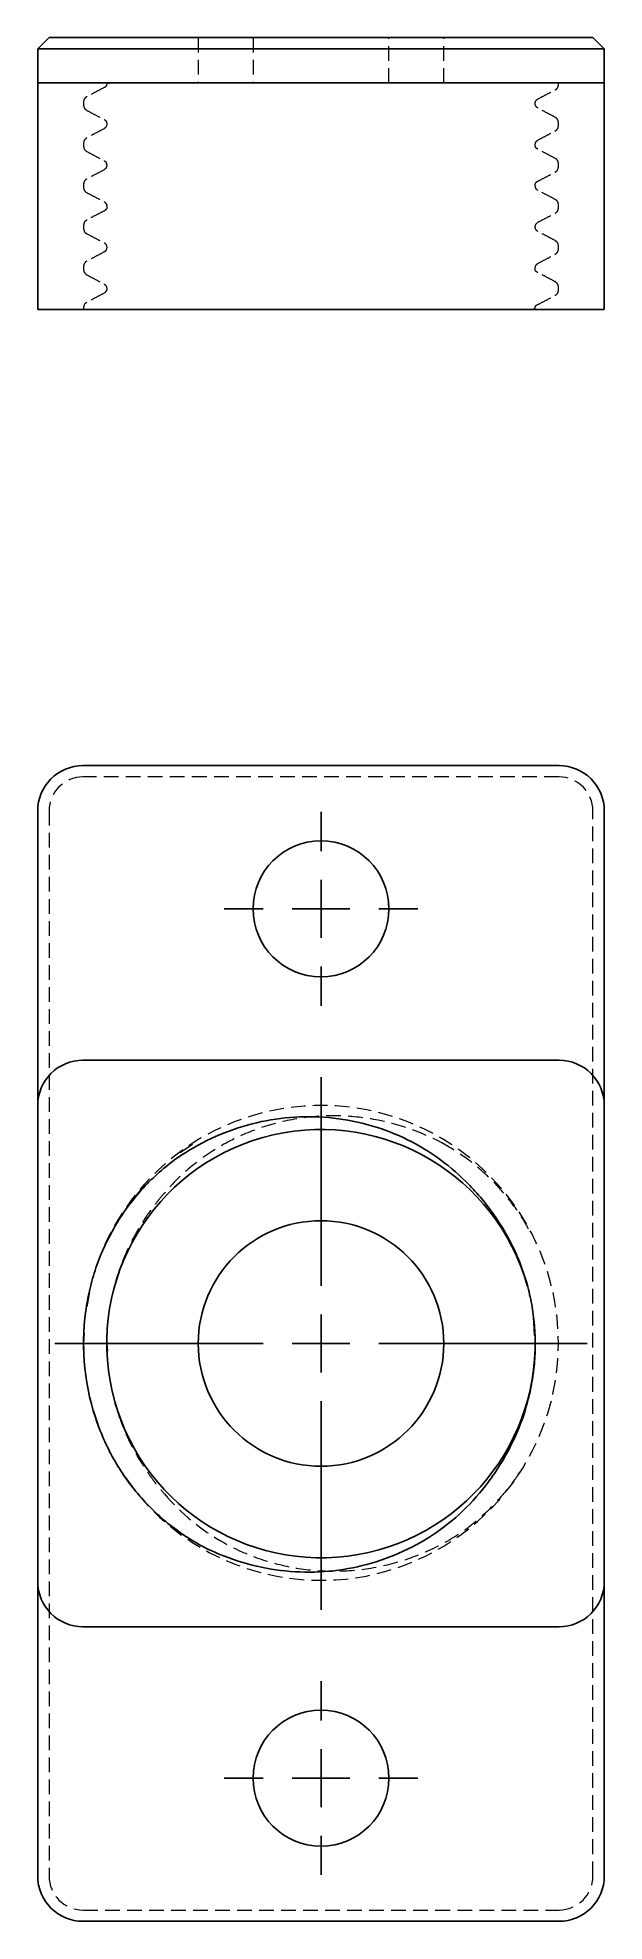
# Model space of a CAD drawing. Header units: millimetres. Extents: x 58 to 235, y 7 to 170.
# Drawn here: x 58.5 to 107.5, y 7 to 170 of the extents above.
import ezdxf

# ---------------------------------------------------------------- set-up
doc = ezdxf.new("R2010")
doc.units = ezdxf.units.MM
doc.linetypes.add('HIDDEN', pattern=[1.905, 1.27, -0.635])
doc.layers.add('10', color=7, linetype='Continuous')

# ---------------------------------------------------------------- blocks, each defined once
blk = doc.blocks.new('SW_CENTERMARKSYMBOL_0')
at = {"layer": '10', "color": 0}
for p, q in [((0, 5), (0, 8.38)), ((0, 0), (0, 2.5)), ((-5, 0), (-8.38, 0)), ((0, 0), (-2.5, 0)), ((0, 0), (0, -2.5)), ((0, 0), (2.5, 0)), ((5, 0), (8.38, 0)), ((0, -5), (0, -8.38))]:
    blk.add_line(p, q, dxfattribs=at)
blk = doc.blocks.new('SW_CENTERMARKSYMBOL_1')
at = {"layer": '10', "color": 0}
for p, q in [((0, 5), (0, 23.04)), ((0, 0), (0, 2.5)), ((-5, 0), (-23.04, 0)), ((0, 0), (-2.5, 0)), ((0, 0), (0, -2.5)), ((0, 0), (2.5, 0)), ((5, 0), (23.04, 0)), ((0, -5), (0, -23.04))]:
    blk.add_line(p, q, dxfattribs=at)
blk = doc.blocks.new('SW_CENTERMARKSYMBOL_2')
at = {"layer": '10', "color": 0}
for p, q in [((0, 5), (0, 8.38)), ((0, 0), (0, 2.5)), ((-5, 0), (-8.38, 0)), ((0, 0), (-2.5, 0)), ((0, 0), (0, -2.5)), ((0, 0), (2.5, 0)), ((5, 0), (8.38, 0)), ((0, -5), (0, -8.38))]:
    blk.add_line(p, q, dxfattribs=at)

msp = doc.modelspace()

# ---------------------------------------------------------------- linework, layer by layer
at = {"color": 7, "linetype": 'Continuous', "lineweight": 25}
for p, q in [((58.49, 169.01), (59.47, 169.99)), ((62.41, 169.99), (59.47, 169.99)), ((103.59, 169.99), (62.41, 169.99)), ((106.53, 169.99), (103.59, 169.99)), ((107.51, 169.01), (106.53, 169.99)), ((58.49, 166.07), (58.49, 169.01)), ((58.49, 169.01), (62.41, 169.01)), ((62.41, 169.01), (103.59, 169.01)), ((103.59, 169.01), (107.51, 169.01)), ((107.51, 166.07), (107.51, 169.01)), ((62.41, 166.07), (58.49, 166.07)), ((58.49, 166.07), (58.49, 146.46)), ((103.59, 166.07), (62.41, 166.07)), ((107.51, 166.07), (103.59, 166.07)), ((107.51, 166.07), (107.51, 146.46)), ((62.41, 146.46), (58.49, 146.46)), ((103.59, 146.46), (62.41, 146.46)), ((107.51, 146.46), (103.59, 146.46)), ((103.59, 107), (62.41, 107)), ((58.49, 103.08), (58.49, 77.59)), ((107.51, 103.08), (107.51, 77.59)), ((103.59, 81.51), (62.41, 81.51)), ((58.49, 77.59), (58.49, 36.41)), ((107.51, 36.41), (107.51, 77.59)), ((101.48, 57.68), (101.38, 59.3)), ((64.47, 57), (64.52, 56.33)), ((58.49, 36.41), (58.49, 10.92)), ((107.51, 36.41), (107.51, 10.92)), ((62.41, 32.49), (103.59, 32.49)), ((62.41, 7), (103.59, 7))]:
    msp.add_line(p, q, dxfattribs=at)
at = {"color": 7, "linetype": 'HIDDEN', "lineweight": 18}
for p, q in [((72.38, 169.99), (72.38, 166.07)), ((77.12, 169.99), (77.12, 166.07)), ((88.88, 166.07), (88.88, 169.99)), ((93.62, 166.07), (93.62, 169.99)), ((62.75, 164.89), (62.75, 164.89)), ((64.65, 166.07), (64.65, 165.99)), ((103.24, 165.47), (103.24, 165.47)), ((103.54, 165.93), (103.54, 166.07)), ((62.46, 164.43), (62.46, 164.15)), ((62.77, 163.69), (62.77, 163.69)), ((103.24, 163.11), (103.25, 163.11)), ((103.24, 161.91), (103.23, 161.91)), ((103.54, 162.37), (103.54, 162.65)), ((62.46, 160.87), (62.46, 160.59)), ((62.77, 161.33), (62.76, 161.33)), ((62.76, 160.13), (62.77, 160.13)), ((103.23, 159.56), (103.24, 159.55)), ((103.25, 158.35), (103.24, 158.35)), ((103.54, 158.82), (103.54, 159.09)), ((62.46, 157.31), (62.46, 157.04)), ((62.75, 156.58), (62.75, 156.57)), ((62.77, 157.78), (62.77, 157.77)), ((64.28, 155.02), (64.23, 154.99)), ((103.24, 156), (103.24, 155.99)), ((103.54, 155.26), (103.54, 155.53)), ((62.46, 153.75), (62.46, 153.48)), ((62.75, 154.22), (62.75, 154.22)), ((103.24, 154.8), (103.24, 154.79)), ((62.76, 153.02), (62.77, 153.02)), ((103.24, 152.44), (103.25, 152.44)), ((103.54, 151.7), (103.54, 151.98)), ((62.46, 150.2), (62.46, 149.92)), ((62.77, 150.66), (62.76, 150.66)), ((103.24, 151.24), (103.23, 151.24)), ((62.76, 149.46), (62.77, 149.46)), ((103.23, 148.88), (103.24, 148.88)), ((103.54, 148.14), (103.54, 148.42)), ((62.77, 147.1), (62.76, 147.1)), ((101.69, 146.87), (101.74, 146.89)), ((103.25, 147.68), (103.24, 147.68)), ((62.46, 146.64), (62.46, 146.46)), ((101.45, 146.46), (101.44, 146.56)), ((103.59, 106.02), (62.41, 106.02)), ((59.47, 103.08), (59.47, 10.92)), ((106.53, 10.92), (106.53, 103.08)), ((71.87, 74.22), (70.64, 73.39)), ((67.81, 70.77), (66.86, 69.69)), ((102.94, 61.95), (102.92, 62.01)), ((62.98, 61.43), (62.68, 59.94)), ((62.51, 57.89), (62.46, 57)), ((64.48, 57.38), (64.47, 57)), ((62.46, 57), (62.49, 56.48)), ((62.46, 57), (62.49, 56.47)), ((64.47, 57), (64.47, 56.77)), ((63.33, 51.18), (63.9, 49.45)), ((102.86, 51.78), (102.94, 52.05)), ((62.41, 7.98), (103.59, 7.98))]:
    msp.add_line(p, q, dxfattribs=at)
at = {"color": 7, "linetype": 'Continuous', "lineweight": 25}
for centre, radius in [((83, 94.61), 5.88), ((83, 57), 10.62), ((83, 19.39), 5.88)]:
    msp.add_circle(centre, radius, dxfattribs=at)
for centre, radius, start, end in [((62.41, 103.08), 3.92, 90, 180), ((103.59, 103.08), 3.92, 0, 90), ((62.41, 77.59), 3.92, 90, 180), ((103.59, 77.59), 3.92, 0, 90), ((83, 56.99), 18.53, 15.7529, 4.2946), ((83, 57), 20.54, 170.3087, 198.1953), ((62.41, 36.41), 3.92, 180, 270), ((103.59, 36.41), 3.92, 270, 0), ((62.41, 10.92), 3.92, 180, 270), ((103.59, 10.92), 3.92, 270, 0)]:
    msp.add_arc(centre, radius, start, end, dxfattribs=at)
at = {"color": 7, "linetype": 'HIDDEN', "lineweight": 18}
for centre, radius, start, end in [((62.41, 103.08), 2.94, 90, 180), ((103.59, 103.08), 2.94, 0, 90), ((83, 57.05), 20.54, 214.5767, 170.4364), ((62.41, 10.92), 2.94, 180, 270), ((103.59, 10.92), 2.94, 270, 0)]:
    msp.add_arc(centre, radius, start, end, dxfattribs=at)
for points, knots in [([(62.75, 164.89), (62.66, 164.83), (62.5, 164.71), (62.47, 164.52), (62.45, 164.42)], [0, 0, 0, 0, 0.49804, 1, 1, 1, 1]), ([(64.24, 165.67), (63.99, 165.54), (63.49, 165.28), (62.99, 165.02), (62.75, 164.89)], [0, 0, 0, 0, 0.499978, 1, 1, 1, 1]), ([(64.47, 166.07), (64.47, 166), (64.47, 165.9), (64.38, 165.77), (64.33, 165.71), (64.29, 165.69), (64.27, 165.68)], [0, 0, 0, 0, 0.665402, 0.872233, 0.945446, 1, 1, 1, 1]), ([(101.53, 164.29), (101.53, 164.37), (101.54, 164.51), (101.7, 164.64), (101.77, 164.69)], [0, 0, 0, 0, 0.583483, 1, 1, 1, 1]), ([(101.76, 164.69), (102.01, 164.82), (102.51, 165.08), (103.01, 165.34), (103.25, 165.47)], [0, 0, 0, 0, 0.499978, 1, 1, 1, 1]), ([(103.25, 165.47), (103.33, 165.51), (103.47, 165.59), (103.52, 165.82), (103.55, 165.93)], [0, 0, 0, 0, 0.517686, 1, 1, 1, 1]), ([(62.46, 164.15), (62.47, 164.06), (62.5, 163.87), (62.67, 163.75), (62.75, 163.69)], [0, 0, 0, 0, 0.502043, 1, 1, 1, 1]), ([(62.75, 163.69), (62.99, 163.56), (63.49, 163.3), (63.99, 163.04), (64.24, 162.91)], [0, 0, 0, 0, 0.500024, 1, 1, 1, 1]), ([(101.77, 163.89), (101.7, 163.94), (101.57, 164.03), (101.54, 164.21), (101.53, 164.29)], [0, 0, 0, 0, 0.502297, 1, 1, 1, 1]), ([(103.25, 163.11), (103, 163.24), (102.51, 163.5), (102.01, 163.76), (101.76, 163.89)], [0, 0, 0, 0, 0.500023, 1, 1, 1, 1]), ([(103.54, 162.65), (103.53, 162.74), (103.5, 162.93), (103.33, 163.05), (103.25, 163.11)], [0, 0, 0, 0, 0.502085, 1, 1, 1, 1]), ([(64.24, 162.11), (63.99, 161.98), (63.49, 161.72), (63, 161.46), (62.75, 161.33)], [0, 0, 0, 0, 0.4999757, 1, 1, 1, 1]), ([(64.47, 162.51), (64.46, 162.43), (64.43, 162.25), (64.3, 162.16), (64.23, 162.11)], [0, 0, 0, 0, 0.497636, 1, 1, 1, 1]), ([(64.25, 162.9), (64.26, 162.9), (64.28, 162.88), (64.35, 162.85), (64.4, 162.77), (64.41, 162.75), (64.42, 162.74), (64.43, 162.72), (64.44, 162.7), (64.44, 162.68), (64.46, 162.64), (64.47, 162.57), (64.47, 162.53), (64.47, 162.51)], [0, 0, 0, 0, 0.408137, 0.680843, 0.715851, 0.729194, 0.740381, 0.750292, 0.760156, 0.77121, 0.78436, 0.865573, 1, 1, 1, 1]), ([(101.76, 161.13), (102.01, 161.26), (102.51, 161.52), (103, 161.78), (103.25, 161.91)], [0, 0, 0, 0, 0.499976, 1, 1, 1, 1]), ([(103.25, 161.91), (103.34, 161.97), (103.5, 162.09), (103.53, 162.28), (103.54, 162.37)], [0, 0, 0, 0, 0.497937, 1, 1, 1, 1]), ([(62.75, 161.33), (62.67, 161.27), (62.5, 161.15), (62.47, 160.96), (62.46, 160.87)], [0, 0, 0, 0, 0.498, 1, 1, 1, 1]), ([(62.46, 160.59), (62.47, 160.51), (62.51, 160.29), (62.66, 160.19), (62.75, 160.13)], [0, 0, 0, 0, 0.37895, 1, 1, 1, 1]), ([(62.75, 160.13), (63, 160), (63.49, 159.74), (63.99, 159.48), (64.24, 159.35)], [0, 0, 0, 0, 0.5000225, 1, 1, 1, 1]), ([(101.53, 160.73), (101.54, 160.82), (101.57, 160.99), (101.7, 161.08), (101.76, 161.13)], [0, 0, 0, 0, 0.497701, 1, 1, 1, 1]), ([(101.77, 160.33), (101.75, 160.34), (101.73, 160.35), (101.69, 160.38), (101.66, 160.4), (101.64, 160.41), (101.63, 160.42), (101.62, 160.43), (101.61, 160.45), (101.59, 160.47), (101.55, 160.54), (101.53, 160.63), (101.53, 160.7), (101.53, 160.73)], [0, 0, 0, 0, 0.103269, 0.138151, 0.163571, 0.173871, 0.18354, 0.193555, 0.204799, 0.233207, 0.271643, 0.539532, 1, 1, 1, 1]), ([(103.25, 159.55), (103, 159.68), (102.51, 159.94), (102.01, 160.2), (101.76, 160.33)], [0, 0, 0, 0, 0.5000229, 1, 1, 1, 1]), ([(64.24, 158.55), (63.99, 158.42), (63.49, 158.16), (63, 157.91), (62.75, 157.78)], [0, 0, 0, 0, 0.499977, 1, 1, 1, 1]), ([(64.23, 159.36), (64.3, 159.31), (64.42, 159.24), (64.45, 159.03), (64.47, 158.95)], [0, 0, 0, 0, 0.593776, 1, 1, 1, 1]), ([(64.47, 158.96), (64.46, 158.87), (64.43, 158.7), (64.3, 158.6), (64.23, 158.55)], [0, 0, 0, 0, 0.497674, 1, 1, 1, 1]), ([(101.76, 157.57), (102.01, 157.7), (102.51, 157.96), (103, 158.22), (103.25, 158.35)], [0, 0, 0, 0, 0.499978, 1, 1, 1, 1]), ([(103.55, 159.09), (103.53, 159.19), (103.48, 159.41), (103.34, 159.5), (103.25, 159.55)], [0, 0, 0, 0, 0.431296, 1, 1, 1, 1]), ([(103.25, 158.35), (103.32, 158.39), (103.47, 158.48), (103.52, 158.71), (103.54, 158.81)], [0, 0, 0, 0, 0.518541, 1, 1, 1, 1]), ([(62.45, 157.04), (62.47, 156.94), (62.5, 156.75), (62.66, 156.63), (62.75, 156.57)], [0, 0, 0, 0, 0.50198, 1, 1, 1, 1]), ([(62.75, 157.78), (62.67, 157.72), (62.5, 157.6), (62.47, 157.4), (62.46, 157.31)], [0, 0, 0, 0, 0.497933, 1, 1, 1, 1]), ([(62.75, 156.57), (63.01, 156.43), (63.51, 156.18), (64.01, 155.92), (64.24, 155.8)], [0, 0, 0, 0, 0.532754, 1, 1, 1, 1]), ([(101.53, 157.17), (101.53, 157.21), (101.52, 157.25), (101.56, 157.37), (101.56, 157.39), (101.57, 157.4), (101.57, 157.41), (101.58, 157.42), (101.58, 157.43), (101.6, 157.45), (101.66, 157.53), (101.72, 157.55), (101.74, 157.56), (101.76, 157.57)], [0, 0, 0, 0, 0.247395, 0.274931, 0.28476, 0.28906, 0.293173, 0.297312, 0.301683, 0.311763, 0.340054, 0.592431, 1, 1, 1, 1]), ([(101.76, 156.77), (101.7, 156.81), (101.59, 156.88), (101.55, 157.09), (101.53, 157.18)], [0, 0, 0, 0, 0.567752, 1, 1, 1, 1]), ([(103.25, 156), (103, 156.13), (102.51, 156.39), (102.01, 156.64), (101.76, 156.77)], [0, 0, 0, 0, 0.500024, 1, 1, 1, 1]), ([(64.24, 154.99), (63.99, 154.87), (63.49, 154.61), (62.99, 154.35), (62.75, 154.22)], [0, 0, 0, 0, 0.499977, 1, 1, 1, 1]), ([(64.24, 155.8), (64.3, 155.75), (64.43, 155.65), (64.46, 155.48), (64.47, 155.39)], [0, 0, 0, 0, 0.502323, 1, 1, 1, 1]), ([(64.47, 155.4), (64.47, 155.36), (64.47, 155.3), (64.47, 155.22), (64.42, 155.14), (64.41, 155.12), (64.4, 155.11), (64.39, 155.11), (64.39, 155.1), (64.38, 155.09), (64.36, 155.08), (64.33, 155.05), (64.3, 155.03), (64.28, 155.02), (64.28, 155.02)], [0, 0, 0, 0, 0.503554, 0.774214, 0.807459, 0.819718, 0.829764, 0.834298, 0.838727, 0.847999, 0.858978, 0.872516, 0.958681, 1, 1, 1, 1]), ([(103.54, 155.53), (103.53, 155.63), (103.5, 155.82), (103.34, 155.94), (103.25, 156)], [0, 0, 0, 0, 0.501963, 1, 1, 1, 1]), ([(103.25, 154.79), (103.33, 154.85), (103.5, 154.97), (103.53, 155.16), (103.54, 155.26)], [0, 0, 0, 0, 0.4979726, 1, 1, 1, 1]), ([(62.75, 154.22), (62.67, 154.17), (62.53, 154.09), (62.48, 153.86), (62.46, 153.75)], [0, 0, 0, 0, 0.51667, 1, 1, 1, 1]), ([(62.46, 153.48), (62.48, 153.37), (62.53, 153.14), (62.67, 153.06), (62.75, 153.02)], [0, 0, 0, 0, 0.472194, 1, 1, 1, 1]), ([(101.53, 153.61), (101.54, 153.7), (101.57, 153.87), (101.7, 153.97), (101.77, 154.02)], [0, 0, 0, 0, 0.4976452, 1, 1, 1, 1]), ([(101.77, 153.21), (101.7, 153.26), (101.57, 153.36), (101.54, 153.53), (101.53, 153.62)], [0, 0, 0, 0, 0.502362, 1, 1, 1, 1]), ([(101.76, 154.02), (102.01, 154.15), (102.51, 154.41), (103, 154.66), (103.25, 154.79)], [0, 0, 0, 0, 0.499977, 1, 1, 1, 1]), ([(103.25, 152.44), (103, 152.57), (102.51, 152.83), (102.01, 153.09), (101.76, 153.22)], [0, 0, 0, 0, 0.500021, 1, 1, 1, 1]), ([(62.75, 153.02), (63, 152.89), (63.49, 152.63), (63.99, 152.37), (64.24, 152.24)], [0, 0, 0, 0, 0.500023, 1, 1, 1, 1]), ([(64.23, 152.24), (64.29, 152.21), (64.4, 152.15), (64.45, 151.94), (64.47, 151.84)], [0, 0, 0, 0, 0.519275, 1, 1, 1, 1]), ([(64.47, 151.84), (64.45, 151.74), (64.4, 151.53), (64.29, 151.47), (64.24, 151.44)], [0, 0, 0, 0, 0.481416, 1, 1, 1, 1]), ([(103.54, 151.97), (103.53, 152.07), (103.5, 152.26), (103.33, 152.38), (103.25, 152.44)], [0, 0, 0, 0, 0.502016, 1, 1, 1, 1]), ([(103.25, 151.24), (103.33, 151.3), (103.5, 151.41), (103.53, 151.61), (103.54, 151.7)], [0, 0, 0, 0, 0.498029, 1, 1, 1, 1]), ([(62.75, 150.66), (62.66, 150.6), (62.5, 150.48), (62.47, 150.29), (62.45, 150.19)], [0, 0, 0, 0, 0.498018, 1, 1, 1, 1]), ([(64.24, 151.44), (63.99, 151.31), (63.49, 151.05), (63, 150.79), (62.75, 150.66)], [0, 0, 0, 0, 0.499977, 1, 1, 1, 1]), ([(101.75, 149.67), (101.72, 149.68), (101.69, 149.69), (101.62, 149.75), (101.6, 149.76), (101.59, 149.77), (101.59, 149.78), (101.58, 149.78), (101.58, 149.79), (101.56, 149.81), (101.52, 149.89), (101.53, 149.96), (101.53, 150.02), (101.53, 150.06)], [0, 0, 0, 0, 0.206889, 0.234733, 0.244301, 0.248295, 0.251969, 0.255542, 0.259251, 0.267847, 0.292978, 0.530386, 1, 1, 1, 1]), ([(101.53, 150.06), (101.54, 150.14), (101.57, 150.32), (101.7, 150.41), (101.76, 150.46)], [0, 0, 0, 0, 0.497651, 1, 1, 1, 1]), ([(101.76, 150.46), (102.01, 150.59), (102.51, 150.85), (103.01, 151.11), (103.25, 151.24)], [0, 0, 0, 0, 0.499976, 1, 1, 1, 1]), ([(62.46, 149.92), (62.47, 149.83), (62.5, 149.64), (62.67, 149.52), (62.75, 149.46)], [0, 0, 0, 0, 0.502077, 1, 1, 1, 1]), ([(62.75, 149.46), (63, 149.33), (63.49, 149.07), (63.99, 148.81), (64.24, 148.68)], [0, 0, 0, 0, 0.5000242, 1, 1, 1, 1]), ([(64.23, 148.68), (64.3, 148.63), (64.43, 148.54), (64.46, 148.36), (64.47, 148.28)], [0, 0, 0, 0, 0.502313, 1, 1, 1, 1]), ([(103.25, 148.88), (103, 149.01), (102.51, 149.27), (102.01, 149.53), (101.76, 149.66)], [0, 0, 0, 0, 0.500025, 1, 1, 1, 1]), ([(103.54, 148.42), (103.53, 148.51), (103.5, 148.7), (103.33, 148.82), (103.25, 148.88)], [0, 0, 0, 0, 0.502077, 1, 1, 1, 1]), ([(62.75, 147.1), (62.66, 147.04), (62.5, 146.92), (62.47, 146.73), (62.46, 146.64)], [0, 0, 0, 0, 0.498028, 1, 1, 1, 1]), ([(64.24, 147.88), (63.99, 147.75), (63.49, 147.49), (62.99, 147.23), (62.75, 147.1)], [0, 0, 0, 0, 0.499977, 1, 1, 1, 1]), ([(64.47, 148.28), (64.46, 148.2), (64.43, 148.02), (64.3, 147.93), (64.24, 147.88)], [0, 0, 0, 0, 0.497642, 1, 1, 1, 1]), ([(101.53, 146.5), (101.53, 146.54), (101.53, 146.6), (101.51, 146.68), (101.55, 146.75), (101.56, 146.77), (101.57, 146.79), (101.58, 146.79), (101.59, 146.8), (101.59, 146.8), (101.6, 146.81), (101.62, 146.83), (101.64, 146.84), (101.67, 146.86), (101.69, 146.87), (101.69, 146.87)], [0, 0, 0, 0, 0.514007, 0.79966, 0.8363, 0.860184, 0.868365, 0.871949, 0.875458, 0.879127, 0.883159, 0.892872, 0.921023, 0.962528, 1, 1, 1, 1]), ([(101.76, 146.9), (102.01, 147.03), (102.51, 147.29), (103, 147.55), (103.25, 147.68)], [0, 0, 0, 0, 0.4999779, 1, 1, 1, 1]), ([(103.25, 147.68), (103.34, 147.74), (103.5, 147.86), (103.53, 148.05), (103.55, 148.14)], [0, 0, 0, 0, 0.498002, 1, 1, 1, 1]), ([(93.81, 74.16), (91.85, 75.25), (89.73, 76), (86.44, 76.59), (85.32, 76.69), (83.1, 76.71), (81.98, 76.62), (79.79, 76.25), (78.7, 75.98), (76.59, 75.24), (75.57, 74.78), (73.63, 73.7), (72.7, 73.06), (70.97, 71.65), (70.17, 70.87), (69.45, 70.02)], [0, 0, 0, 0, 0.25, 0.25, 0.375, 0.375, 0.5, 0.5, 0.625, 0.625, 0.75, 0.75, 0.875, 0.875, 1, 1, 1, 1]), ([(100.96, 66.89), (100.78, 67.22), (100.32, 68.03), (99.45, 69.25), (98.38, 70.54), (97.09, 71.82), (95.59, 73.07), (94.4, 73.8), (93.81, 74.16)], [0, 0, 0, 0, 0.110374, 0.269499, 0.433357, 0.597208, 0.797294, 1, 1, 1, 1]), ([(69.45, 70.02), (69.24, 69.77), (68.62, 69.04), (67.68, 67.73), (66.75, 66.15), (66, 64.58), (65.42, 63.04), (64.96, 61.43), (64.67, 59.88), (64.52, 58.66), (64.5, 57.99), (64.5, 57.79)], [0, 0, 0, 0, 0.071499, 0.214609, 0.358916, 0.480311, 0.6017, 0.726693, 0.851687, 0.955041, 1, 1, 1, 1]), ([(64.96, 52.79), (65, 52.6), (65.14, 51.87), (65.53, 50.65), (66.12, 49.13), (66.86, 47.64), (67.6, 46.43), (68.28, 45.44), (68.85, 44.69), (69.26, 44.21), (69.45, 43.98)], [0, 0, 0, 0, 0.058739, 0.221141, 0.383542, 0.550623, 0.717718, 0.810398, 0.909756, 1, 1, 1, 1]), ([(93.81, 39.84), (94.09, 40), (94.92, 40.49), (96.23, 41.44), (97.6, 42.66), (98.78, 43.93), (99.74, 45.13), (100.28, 45.97), (100.52, 46.35)], [0, 0, 0, 0, 0.101847, 0.30575, 0.511944, 0.683419, 0.856087, 1, 1, 1, 1]), ([(69.45, 43.98), (70.9, 42.28), (72.64, 40.86), (75.56, 39.22), (76.58, 38.76), (78.68, 38.03), (79.76, 37.75), (81.96, 37.39), (83.08, 37.3), (85.31, 37.31), (86.43, 37.41), (88.63, 37.8), (89.71, 38.08), (91.81, 38.83), (92.83, 39.3), (93.81, 39.84)], [0, 0, 0, 0, 0.25, 0.25, 0.375, 0.375, 0.5, 0.5, 0.625, 0.625, 0.75, 0.75, 0.875, 0.875, 1, 1, 1, 1])]:
    msp.add_open_spline(points, degree=3, knots=knots, dxfattribs=at)
at = {"color": 7, "linetype": 'Continuous', "lineweight": 25}
for points, knots in [([(70.95, 73.31), (72.82, 74.54), (74.88, 75.45), (78.12, 76.28), (79.22, 76.47), (81.44, 76.65), (82.56, 76.64), (84.78, 76.44), (85.88, 76.24), (88.04, 75.67), (89.09, 75.29), (91.11, 74.34), (92.08, 73.78), (93.91, 72.5), (94.76, 71.78), (95.55, 70.99)], [0, 0, 0, 0, 0.25, 0.25, 0.375, 0.375, 0.5, 0.5, 0.625, 0.625, 0.75, 0.75, 0.875, 0.875, 1, 1, 1, 1]), ([(62.75, 60.46), (62.86, 61.11), (63, 61.75), (63.35, 63.01), (63.55, 63.63), (64.02, 64.85), (64.29, 65.45), (64.88, 66.62), (65.2, 67.19), (65.9, 68.3), (66.28, 68.83), (67.08, 69.85), (67.5, 70.34), (68.4, 71.27), (68.88, 71.71), (69.87, 72.55), (70.4, 72.95), (70.95, 73.31)], [0, 0, 0, 0, 0.125, 0.125, 0.25, 0.25, 0.375, 0.375, 0.5, 0.5, 0.625, 0.625, 0.75, 0.75, 0.875, 0.875, 1, 1, 1, 1]), ([(95.55, 70.99), (95.97, 70.57), (96.38, 70.13), (97.15, 69.22), (97.52, 68.76), (98.21, 67.79), (98.53, 67.29), (99.14, 66.26), (99.42, 65.74), (100.18, 64.15), (100.58, 63.04), (101.04, 61.32), (101.17, 60.74), (101.36, 59.56), (101.43, 58.97), (101.48, 58.37)], [0, 0, 0, 0, 0.125, 0.125, 0.25, 0.25, 0.375, 0.375, 0.5, 0.5, 0.75, 0.75, 0.875, 0.875, 1, 1, 1, 1]), ([(101.48, 58.37), (101.52, 57.78), (101.54, 57.18), (101.52, 55.99), (101.48, 55.4), (101.34, 54.22), (101.25, 53.63), (101.01, 52.46), (100.87, 51.89), (100.35, 50.2), (99.91, 49.11), (99.1, 47.52), (98.8, 47.01), (98.17, 45.99), (97.83, 45.5), (97.48, 45.02)], [0, 0, 0, 0, 0.125, 0.125, 0.25, 0.25, 0.375, 0.375, 0.5, 0.5, 0.75, 0.75, 0.875, 0.875, 1, 1, 1, 1]), ([(73.49, 39.08), (72.9, 39.36), (72.32, 39.68), (71.21, 40.36), (70.67, 40.73), (69.63, 41.53), (69.13, 41.96), (68.18, 42.86), (67.73, 43.33), (66.87, 44.32), (66.47, 44.84), (65.72, 45.9), (65.38, 46.45), (64.74, 47.58), (64.45, 48.16), (63.93, 49.35), (63.69, 49.96), (63.48, 50.59)], [0, 0, 0, 0, 0.125, 0.125, 0.25, 0.25, 0.375, 0.375, 0.5, 0.5, 0.625, 0.625, 0.75, 0.75, 0.875, 0.875, 1, 1, 1, 1]), ([(97.48, 45.02), (96.16, 43.22), (94.52, 41.67), (91.74, 39.82), (90.75, 39.29), (88.71, 38.4), (87.65, 38.04), (85.49, 37.52), (84.38, 37.34), (82.15, 37.19), (81.03, 37.21), (78.81, 37.43), (77.71, 37.64), (75.56, 38.23), (74.51, 38.62), (73.49, 39.09)], [0, 0, 0, 0, 0.25, 0.25, 0.375, 0.375, 0.5, 0.5, 0.625, 0.625, 0.75, 0.75, 0.875, 0.875, 1, 1, 1, 1])]:
    msp.add_open_spline(points, degree=3, knots=knots, dxfattribs=at)

# ---------------------------------------------------------------- block references
at = {"layer": '10'}
for name, p in [('SW_CENTERMARKSYMBOL_0', (83, 94.61)), ('SW_CENTERMARKSYMBOL_1', (83, 57)), ('SW_CENTERMARKSYMBOL_2', (83, 19.39))]:
    msp.add_blockref(name, p, dxfattribs=at)

doc.saveas('drawing.dxf')
